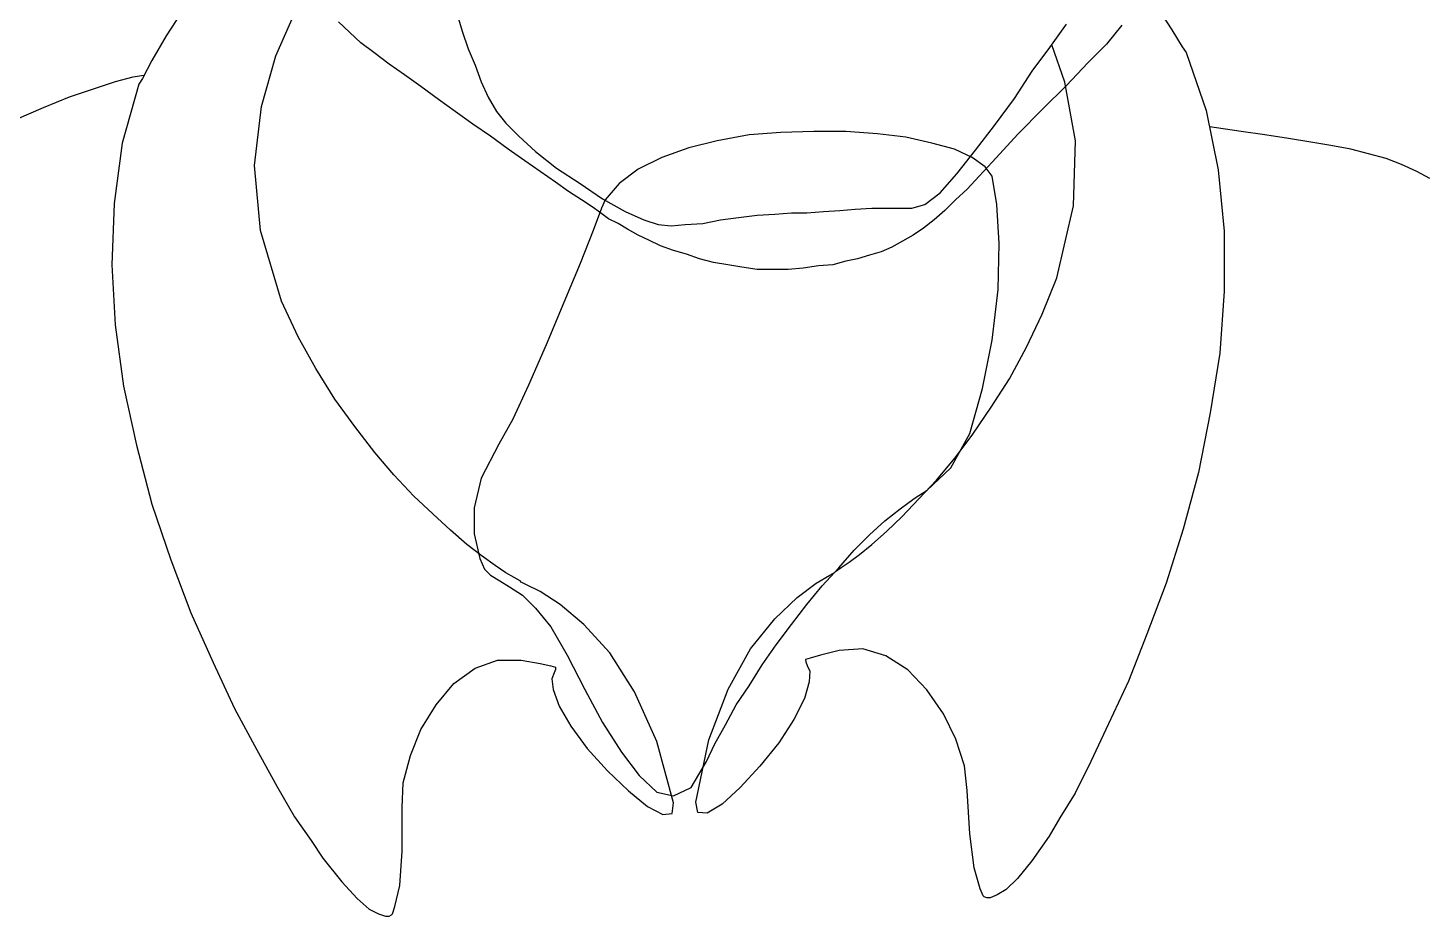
# Model space of a CAD drawing. Extents: x 115 to 1469, y 94 to 338.
# Drawn here: x 237.3544 to 237.603, y 246.3956 to 246.5537 of the extents above; entities that cross this region are included whole.
import ezdxf

# ---------------------------------------------------------------- set-up
doc = ezdxf.new("R2010")
doc.units = 0
doc.layers.add('1', color=7, linetype='CONTINUOUS')
doc.layers.add('7', color=7, linetype='CONTINUOUS')

msp = doc.modelspace()

# ---------------------------------------------------------------- linework, layer by layer
at = {"layer": '1', "linetype": 'Continuous'}
for points in [[(237.43072, 246.55653), (237.43177, 246.55317), (237.43282, 246.55002), (237.43408, 246.54708), (237.43513, 246.54413), (237.43639, 246.5414), (237.43786, 246.53888), (237.43954, 246.53678), (237.44185, 246.53446), (237.4448, 246.53174), (237.44858, 246.52879), (237.45278, 246.52606), (237.45677, 246.52333), (237.46076, 246.52102), (237.46413, 246.51955), (237.46665, 246.51871), (237.46896, 246.5185), (237.47148, 246.51871), (237.47463, 246.51892), (237.47778, 246.51955), (237.48093, 246.51997), (237.4843, 246.52039), (237.48745, 246.5206), (237.49039, 246.52081), (237.49312, 246.52081), (237.49606, 246.52102), (237.499, 246.52123), (237.50173, 246.52144), (237.50468, 246.52165), (237.5072, 246.52165), (237.50972, 246.52165), (237.51182, 246.52165), (237.51413, 246.52228), (237.51687, 246.52438), (237.5198, 246.52774), (237.52317, 246.53194), (237.52652, 246.53636), (237.5301, 246.54119), (237.53326, 246.54603), (237.53641, 246.55023), (237.53934, 246.55443)], [(237.54922, 246.55422), (237.54649, 246.55085), (237.54313, 246.5475), (237.53934, 246.5435), (237.53514, 246.5393), (237.53073, 246.53489), (237.52611, 246.52984), (237.52379, 246.52732), (237.52169, 246.52501), (237.51959, 246.52312), (237.5177, 246.52123), (237.51581, 246.51955), (237.51392, 246.51807), (237.51203, 246.51682), (237.51013, 246.51577), (237.50825, 246.51472), (237.50635, 246.51387), (237.50425, 246.51324), (237.50215, 246.51262), (237.50005, 246.51219), (237.49774, 246.51157), (237.49522, 246.51135), (237.49249, 246.51093), (237.48977, 246.51072), (237.48703, 246.51072), (237.4843, 246.51072), (237.48157, 246.51114), (237.47905, 246.51157), (237.47653, 246.51199), (237.474, 246.51262), (237.47169, 246.51345), (237.46938, 246.51409), (237.46707, 246.51492), (237.46497, 246.51597), (237.46308, 246.51682), (237.46119, 246.51787), (237.45951, 246.51892), (237.45782, 246.51976), (237.45636, 246.52081), (237.45488, 246.52186), (237.45299, 246.52312), (237.45068, 246.52459), (237.44837, 246.52627), (237.44564, 246.52816), (237.4429, 246.53006), (237.43997, 246.53216), (237.43681, 246.53446), (237.43366, 246.53657), (237.43051, 246.53888), (237.42756, 246.54098), (237.42441, 246.5433), (237.42147, 246.5454), (237.41874, 246.54728), (237.41601, 246.54938), (237.41369, 246.55107), (237.40971, 246.55485)], [(237.45719, 246.52312), (237.45656, 246.52165), (237.45509, 246.51766), (237.45278, 246.51177), (237.44984, 246.50484), (237.44669, 246.49728), (237.44354, 246.49013), (237.4408, 246.48404), (237.43828, 246.47962), (237.43513, 246.47353), (237.43387, 246.46828), (237.43387, 246.46365), (237.43492, 246.45924), (237.43576, 246.45735), (237.43681, 246.4563), (237.43849, 246.45525), (237.44017, 246.4542), (237.44248, 246.45273), (237.4448, 246.45041), (237.44753, 246.44706), (237.45047, 246.44201), (237.45362, 246.43592), (237.45677, 246.43004), (237.46014, 246.42478), (237.46329, 246.42058), (237.46644, 246.41763), (237.46938, 246.417), (237.47253, 246.41848), (237.47526, 246.4231), (237.47673, 246.42625), (237.47863, 246.42962), (237.48052, 246.43319), (237.48283, 246.43655), (237.48514, 246.44033), (237.48767, 246.4439), (237.49039, 246.44748), (237.49312, 246.45105), (237.49585, 246.45441), (237.49879, 246.45756), (237.50153, 246.46071), (237.50425, 246.46345), (237.50698, 246.46597), (237.50972, 246.46807), (237.51224, 246.46996), (237.51455, 246.47143), (237.51875, 246.47542), (237.52212, 246.48151), (237.52442, 246.4895), (237.52611, 246.49811), (237.52716, 246.50715), (237.52737, 246.51535), (237.52695, 246.52228), (237.52611, 246.52732), (237.52485, 246.52901), (237.52254, 246.53069), (237.51939, 246.53216), (237.51539, 246.53321), (237.51077, 246.53426), (237.50573, 246.53489), (237.50005, 246.53531), (237.49438, 246.53531), (237.4885, 246.5351), (237.48283, 246.53468), (237.47715, 246.53363), (237.47211, 246.53236), (237.46728, 246.53069), (237.46308, 246.52858), (237.45971, 246.52606), (237.45719, 246.52312)]]:
    msp.add_lwpolyline(points, dxfattribs=at)
at = {"layer": '7', "linetype": 'Continuous'}
for p, q in [((237.36999, 246.54413), (237.36621, 246.54287)), ((237.37314, 246.54498), (237.36999, 246.54413)), ((237.3751, 246.54528), (237.37314, 246.54498)), ((237.36179, 246.5414), (237.35717, 246.53951)), ((237.36621, 246.54287), (237.36179, 246.5414)), ((237.35717, 246.53951), (237.35234, 246.53741)), ((237.56604, 246.53594), (237.56481, 246.5361)), ((237.57044, 246.53531), (237.56604, 246.53594)), ((237.57464, 246.53468), (237.57044, 246.53531)), ((237.57885, 246.53405), (237.57464, 246.53468)), ((237.58284, 246.53341), (237.57885, 246.53405)), ((237.58641, 246.53279), (237.58284, 246.53341)), ((237.58998, 246.53216), (237.58641, 246.53279)), ((237.59314, 246.53131), (237.58998, 246.53216)), ((237.59629, 246.53048), (237.59314, 246.53131)), ((237.59902, 246.52943), (237.59629, 246.53048)), ((237.60175, 246.52816), (237.59902, 246.52943)), ((237.60407, 246.52691), (237.60175, 246.52816))]:
    msp.add_line(p, q, dxfattribs=at)
for points in [[(237.3826, 246.55779), (237.37903, 246.55233), (237.37651, 246.54792), (237.37482, 246.54476), (237.37419, 246.54371), (237.37125, 246.53321), (237.36978, 246.52249), (237.36936, 246.51157), (237.36999, 246.50085), (237.37146, 246.48992), (237.37377, 246.47941), (237.37651, 246.4689), (237.37986, 246.45903), (237.38344, 246.44958), (237.38743, 246.44075), (237.39121, 246.43256), (237.3952, 246.4252), (237.39878, 246.41868), (237.40193, 246.41322), (237.40487, 246.40902), (237.40697, 246.40587), (237.41034, 246.40166), (237.41307, 246.39873), (237.41517, 246.39683), (237.41685, 246.39599), (237.41811, 246.39557), (237.41874, 246.39557), (237.41916, 246.39578), (237.41937, 246.39599), (237.41979, 246.39726), (237.42063, 246.40104), (237.42105, 246.40713), (237.42105, 246.4149), (237.42126, 246.41932), (237.42253, 246.42415), (237.42441, 246.42877), (237.42715, 246.43319), (237.4303, 246.43697), (237.43408, 246.4397), (237.43807, 246.44117), (237.44227, 246.44117), (237.44564, 246.44054), (237.44753, 246.44012), (237.44837, 246.43991), (237.44837, 246.43949), (237.44816, 246.43886), (237.44774, 246.43781), (237.44795, 246.43592), (237.449, 246.43297), (237.4511, 246.4294), (237.45404, 246.42541), (237.45761, 246.42142), (237.46139, 246.41785), (237.46476, 246.41511), (237.46749, 246.41365), (237.46917, 246.41385), (237.46938, 246.41575)], [(237.46938, 246.41575), (237.46644, 246.42667), (237.46244, 246.43549), (237.45804, 246.44243), (237.45341, 246.44748), (237.44921, 246.45105), (237.44564, 246.45336), (237.44312, 246.45462), (237.44227, 246.45504), (237.44207, 246.45525), (237.44102, 246.45588), (237.43954, 246.45672), (237.43765, 246.45798), (237.43534, 246.45966), (237.43261, 246.46177), (237.42966, 246.46428), (237.42651, 246.46723), (237.42315, 246.47038), (237.41958, 246.47416), (237.41622, 246.47815), (237.41264, 246.48278), (237.40907, 246.48761), (237.40571, 246.49308), (237.40256, 246.49875), (237.39962, 246.50505), (237.39583, 246.51766), (237.39478, 246.52921), (237.39605, 246.53972), (237.39857, 246.54875), (237.40193, 246.55632)], [(237.5553, 246.55767), (237.55808, 246.55342), (237.55996, 246.55037), (237.56065, 246.54936), (237.56422, 246.53906), (237.56633, 246.52845), (237.56741, 246.51757), (237.56744, 246.50683), (237.56663, 246.49583), (237.56496, 246.48521), (237.56287, 246.47455), (237.56011, 246.46449), (237.55712, 246.45484), (237.55367, 246.44579), (237.55039, 246.43739), (237.54685, 246.4298), (237.54368, 246.42308), (237.54087, 246.41744), (237.53818, 246.41307), (237.53628, 246.40979), (237.53317, 246.40539), (237.53063, 246.40229), (237.52864, 246.40028), (237.52702, 246.39933), (237.52578, 246.39883), (237.52515, 246.3988), (237.52472, 246.39898), (237.5245, 246.39918), (237.524, 246.40042), (237.52293, 246.40414), (237.52214, 246.4102), (237.52167, 246.41795), (237.5212, 246.42235), (237.51964, 246.42709), (237.51748, 246.43159), (237.51448, 246.43584), (237.51111, 246.43942), (237.50717, 246.44191), (237.50309, 246.44314), (237.4989, 246.44288), (237.49558, 246.44205), (237.49372, 246.44152), (237.49289, 246.44126), (237.49292, 246.44084), (237.49316, 246.44022), (237.49365, 246.4392), (237.49356, 246.4373), (237.49269, 246.4343), (237.49081, 246.4306), (237.48811, 246.42645), (237.48478, 246.42224), (237.48123, 246.41845), (237.47803, 246.41551), (237.4754, 246.41389), (237.4737, 246.41399), (237.47338, 246.41587)], [(237.47338, 246.41587), (237.47566, 246.42695), (237.47911, 246.436), (237.48309, 246.44319), (237.4874, 246.44851), (237.49138, 246.45233), (237.4948, 246.45485), (237.49724, 246.45626), (237.49806, 246.45673), (237.49825, 246.45695), (237.49926, 246.45765), (237.50068, 246.45858), (237.5025, 246.45995), (237.5047, 246.46176), (237.5073, 246.46403), (237.51009, 246.46672), (237.51305, 246.46985), (237.51621, 246.4732), (237.51955, 246.47719), (237.52267, 246.48138), (237.52595, 246.48622), (237.52923, 246.49125), (237.53225, 246.49691), (237.53505, 246.50277), (237.53761, 246.50923), (237.54062, 246.52205), (237.54097, 246.53365), (237.53907, 246.54406), (237.53676, 246.55074)]]:
    msp.add_lwpolyline(points, dxfattribs=at)

doc.saveas('drawing.dxf')
